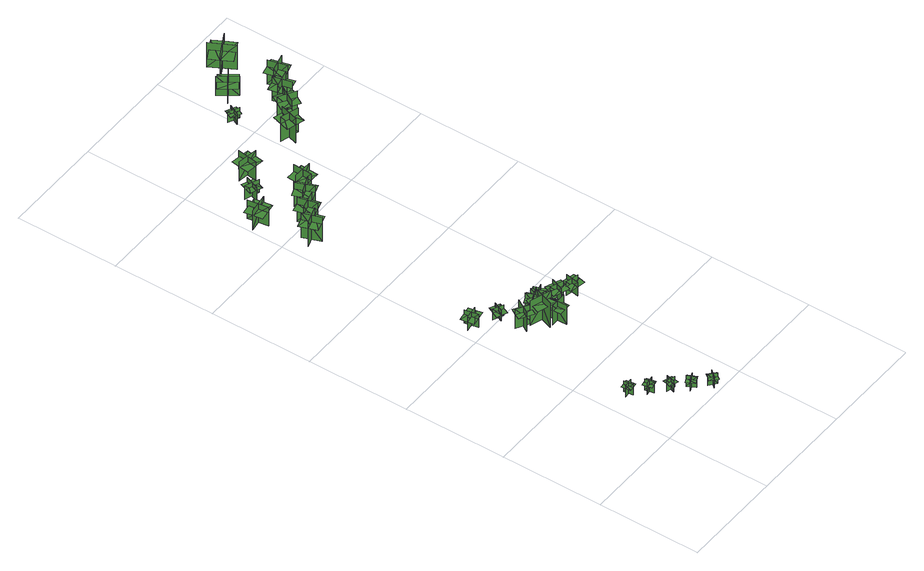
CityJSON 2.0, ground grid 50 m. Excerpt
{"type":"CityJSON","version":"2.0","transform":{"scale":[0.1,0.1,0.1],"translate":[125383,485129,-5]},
"CityObjects":{
"tree1":{"type":"SolitaryVegetationObject","geometry":[{"type":"MultiSurface","lod":"1","boundaries":[[[0,1,2]],[[0,2,3]],[[4,5,6]],[[4,6,7]],[[8,9,10]],[[8,10,11]],[[8,11,12]],[[8,12,13]]]}]},
"tree2":{"type":"SolitaryVegetationObject","geometry":[{"type":"MultiSurface","lod":"1","boundaries":[[[14,15,16]],[[14,16,17]],[[18,19,20]],[[18,20,21]],[[22,23,24]],[[22,24,25]],[[22,25,26]],[[22,26,27]]]}]},
"tree3":{"type":"SolitaryVegetationObject","geometry":[{"type":"MultiSurface","lod":"1","boundaries":[[[28,29,30]],[[28,30,31]],[[32,33,34]],[[32,34,35]],[[36,37,38]],[[36,38,39]],[[36,39,40]],[[36,40,41]]]}]},
"tree4":{"type":"SolitaryVegetationObject","geometry":[{"type":"MultiSurface","lod":"1","boundaries":[[[42,43,44]],[[42,44,45]],[[46,47,48]],[[46,48,49]],[[50,51,52]],[[50,52,53]],[[50,53,54]],[[50,54,55]]]}]},
"tree5":{"type":"SolitaryVegetationObject","geometry":[{"type":"MultiSurface","lod":"1","boundaries":[[[56,57,58]],[[56,58,59]],[[60,61,62]],[[60,62,63]],[[64,65,66]],[[64,66,67]],[[64,67,68]],[[64,68,69]]]}]},
"tree6":{"type":"SolitaryVegetationObject","geometry":[{"type":"MultiSurface","lod":"1","boundaries":[[[70,71,72]],[[70,72,73]],[[74,75,76]],[[74,76,77]],[[78,79,80]],[[78,80,81]],[[78,81,82]],[[78,82,83]]]}]},
"tree7":{"type":"SolitaryVegetationObject","geometry":[{"type":"MultiSurface","lod":"1","boundaries":[[[84,85,86]],[[84,86,87]],[[88,89,90]],[[88,90,91]],[[92,93,94]],[[92,94,95]],[[92,96,97]],[[92,97,93]]]}]},
"tree8":{"type":"SolitaryVegetationObject","geometry":[{"type":"MultiSurface","lod":"1","boundaries":[[[98,99,100]],[[98,100,101]],[[102,103,104]],[[102,104,105]],[[106,107,108]],[[106,108,109]],[[106,109,110]],[[106,110,111]]]}]},
"tree9":{"type":"SolitaryVegetationObject","geometry":[{"type":"MultiSurface","lod":"1","boundaries":[[[112,113,114]],[[112,114,115]],[[116,117,118]],[[116,118,119]],[[120,121,122]],[[120,122,123]],[[120,124,125]],[[120,125,121]]]}]},
"tree10":{"type":"SolitaryVegetationObject","geometry":[{"type":"MultiSurface","lod":"1","boundaries":[[[126,127,128]],[[126,128,129]],[[130,131,132]],[[130,132,133]],[[134,135,136]],[[134,136,137]],[[134,138,139]],[[134,139,135]]]}]},
"tree11":{"type":"SolitaryVegetationObject","geometry":[{"type":"MultiSurface","lod":"1","boundaries":[[[140,141,142]],[[140,142,143]],[[144,145,146]],[[144,146,147]],[[148,149,150]],[[148,150,151]],[[148,152,153]],[[148,153,149]]]}]},
"tree12":{"type":"SolitaryVegetationObject","geometry":[{"type":"MultiSurface","lod":"1","boundaries":[[[154,155,156]],[[154,156,157]],[[158,159,160]],[[158,160,161]],[[162,163,164]],[[162,164,165]],[[162,165,166]],[[162,166,167]]]}]},
"tree13":{"type":"SolitaryVegetationObject","geometry":[{"type":"MultiSurface","lod":"1","boundaries":[[[168,169,170]],[[168,170,171]],[[172,173,174]],[[172,174,175]],[[176,177,178]],[[176,178,179]],[[176,179,180]],[[176,180,181]]]}]},
"tree14":{"type":"SolitaryVegetationObject","geometry":[{"type":"MultiSurface","lod":"1","boundaries":[[[182,183,184]],[[182,184,185]],[[186,187,188]],[[186,188,189]],[[190,191,192]],[[190,192,193]],[[190,193,194]],[[190,194,195]]]}]},
"tree15":{"type":"SolitaryVegetationObject","geometry":[{"type":"MultiSurface","lod":"1","boundaries":[[[196,197,198]],[[196,198,199]],[[200,201,202]],[[200,202,203]],[[204,205,206]],[[204,206,207]],[[204,207,208]],[[204,208,209]]]}]},
"tree16":{"type":"SolitaryVegetationObject","geometry":[{"type":"MultiSurface","lod":"1","boundaries":[[[210,211,212]],[[210,212,213]],[[214,215,216]],[[214,216,217]],[[218,219,220]],[[218,220,221]],[[218,221,222]],[[218,222,223]]]}]},
"tree17":{"type":"SolitaryVegetationObject","geometry":[{"type":"MultiSurface","lod":"1","boundaries":[[[224,225,226]],[[224,226,227]],[[228,229,230]],[[228,230,231]],[[232,233,234]],[[232,234,235]],[[232,235,236]],[[232,236,237]]]}]},
"tree18":{"type":"SolitaryVegetationObject","geometry":[{"type":"MultiSurface","lod":"1","boundaries":[[[238,239,240]],[[238,240,241]],[[242,243,244]],[[242,244,245]],[[246,247,248]],[[246,248,249]],[[246,249,250]],[[246,250,251]]]}]},
"tree19":{"type":"SolitaryVegetationObject","geometry":[{"type":"MultiSurface","lod":"1","boundaries":[[[252,253,254]],[[252,254,255]],[[256,257,258]],[[256,258,259]],[[260,261,262]],[[260,262,263]],[[260,263,264]],[[260,264,265]]]}]},
"tree20":{"type":"SolitaryVegetationObject","geometry":[{"type":"MultiSurface","lod":"1","boundaries":[[[266,267,268]],[[266,268,269]],[[270,271,272]],[[270,272,273]],[[274,275,276]],[[274,276,277]],[[274,277,278]],[[274,278,279]]]}]},
"tree21":{"type":"SolitaryVegetationObject","geometry":[{"type":"MultiSurface","lod":"1","boundaries":[[[280,281,282]],[[280,282,283]],[[284,285,286]],[[284,286,287]],[[288,289,290]],[[288,290,291]],[[288,291,292]],[[288,292,293]]]}]},
"tree22":{"type":"SolitaryVegetationObject","geometry":[{"type":"MultiSurface","lod":"1","boundaries":[[[294,295,296]],[[294,296,297]],[[298,299,300]],[[298,300,301]],[[302,303,304]],[[302,304,305]],[[302,305,306]],[[302,306,307]]]}]},
"tree23":{"type":"SolitaryVegetationObject","geometry":[{"type":"MultiSurface","lod":"1","boundaries":[[[308,309,310]],[[308,310,311]],[[312,313,314]],[[312,314,315]],[[316,317,318]],[[316,318,319]],[[316,319,320]],[[316,320,321]]]}]},
"tree24":{"type":"SolitaryVegetationObject","geometry":[{"type":"MultiSurface","lod":"1","boundaries":[[[322,323,324]],[[322,324,325]],[[326,327,328]],[[326,328,329]],[[330,331,332]],[[330,332,333]],[[330,333,334]],[[330,334,335]]]}]},
"tree25":{"type":"SolitaryVegetationObject","geometry":[{"type":"MultiSurface","lod":"1","boundaries":[[[336,337,338]],[[336,338,339]],[[340,341,342]],[[340,342,343]],[[344,345,346]],[[344,346,347]],[[344,347,348]],[[344,348,349]]]}]},
"tree26":{"type":"SolitaryVegetationObject","geometry":[{"type":"MultiSurface","lod":"1","boundaries":[[[350,351,352]],[[350,352,353]],[[354,355,356]],[[354,356,357]],[[358,359,360]],[[358,360,361]],[[358,361,362]],[[358,362,363]]]}]},
"tree27":{"type":"SolitaryVegetationObject","geometry":[{"type":"MultiSurface","lod":"1","boundaries":[[[364,365,366]],[[364,366,367]],[[368,369,370]],[[368,370,371]],[[372,373,374]],[[372,374,375]],[[372,375,376]],[[372,376,377]]]}]},
"tree28":{"type":"SolitaryVegetationObject","geometry":[{"type":"MultiSurface","lod":"1","boundaries":[[[378,379,380]],[[378,380,381]],[[382,383,384]],[[382,384,385]],[[386,387,388]],[[386,388,389]],[[386,389,390]],[[386,390,391]]]}]}
},
"vertices":[
[132,296,14],[88,290,14],[88,290,76],[132,296,76],[109,314,14],[115,270,14],[115,270,76],[109,314,76],[109,314,59],[87,311,59],[93,267,59],[115,270,59],[137,273,59],[131,317,59],
[170,250,13],[179,207,13],[179,207,75],[170,250,75],[154,225,13],[197,234,13],[197,234,75],[154,225,75],[154,225,58],[158,204,58],[202,213,58],[197,234,58],[193,256,58],[149,247,58],
[232,145,12],[245,187,12],[245,187,74],[232,145,74],[258,158,12],[216,171,12],[216,171,74],[258,158,74],[258,158,57],[265,179,57],[222,192,57],[216,171,57],[209,150,57],[252,137,57],
[317,111,12],[277,93,12],[277,93,74],[317,111,74],[290,122,12],[308,82,12],[308,82,74],[290,122,74],[290,122,56],[270,112,56],[288,72,56],[308,82,56],[328,91,56],[310,131,56],
[350,22,12],[380,55,12],[380,55,74],[350,22,74],[380,23,12],[347,53,12],[347,53,74],[380,23,74],[380,23,56],[395,40,56],[362,70,56],[347,53,56],[332,37,56],[365,7,56],
[64,1104,9],[64,1104,86],[76,1039,86],[76,1039,9],[101,1078,9],[101,1078,86],[37,1067,86],[37,1067,9],[110,1080,61],[105,1113,61],[26,1099,61],[31,1066,61],[37,1033,61],[116,1047,61],
[235,871,8],[163,912,8],[163,912,117],[235,871,117],[218,934,8],[176,862,8],[176,862,117],[218,934,117],[229,874,89],[163,912,89],[147,884,89],[213,846,89],[245,903,89],[180,940,89],
[192,993,15],[192,993,77],[144,1016,77],[144,1016,15],[158,982,15],[158,982,77],[180,1028,77],[180,1028,15],[154,975,57],[179,963,57],[206,1021,57],[182,1032,57],[158,1044,57],[130,986,57],
[219,876,3],[320,841,3],[320,841,144],[219,876,144],[257,800,3],[292,901,3],[292,901,144],[257,800,144],[228,873,108],[320,841,108],[334,880,108],[242,912,108],[214,833,108],[306,801,108],
[312,755,3],[309,837,3],[309,837,113],[312,755,113],[356,802,3],[274,800,3],[274,800,113],[356,802,113],[312,762,84],[309,837,84],[277,836,84],[279,761,84],[344,763,84],[342,838,84],
[302,861,7],[269,937,7],[269,937,117],[302,861,117],[326,922,7],[250,889,7],[250,889,117],[326,922,117],[299,868,89],[269,937,89],[239,924,89],[270,854,89],[329,881,89],[299,950,89],
[363,897,1],[363,897,78],[339,959,78],[339,959,1],[322,916,1],[322,916,78],[382,939,78],[382,939,1],[313,912,53],[325,881,53],[400,910,53],[387,941,53],[375,973,53],[301,944,53],
[118,1877,11],[89,1964,11],[89,1964,150],[118,1877,150],[148,1937,11],[60,1908,11],[60,1908,150],[148,1937,150],[148,1937,114],[134,1979,114],[46,1950,114],[60,1908,114],[75,1866,114],[162,1895,114],
[436,915,1],[436,915,79],[412,853,79],[412,853,1],[454,873,1],[454,873,79],[393,897,79],[393,897,1],[463,870,54],[475,901,54],[400,930,54],[388,899,54],[376,868,54],[451,839,54],
[52,2215,8],[67,2116,8],[67,2116,117],[52,2215,117],[10,2157,8],[109,2172,8],[109,2172,117],[10,2157,117],[14,2158,87],[20,2114,87],[112,2128,87],[105,2171,87],[99,2214,87],[8,2201,87],
[495,885,1],[495,885,79],[481,819,79],[481,819,1],[519,847,1],[519,847,79],[456,860,79],[456,860,1],[529,845,53],[535,878,53],[457,894,53],[450,861,53],[443,828,53],[522,812,53],
[215,2001,10],[127,1977,10],[127,1977,150],[215,2001,150],[157,2034,10],[181,1945,10],[181,1945,150],[157,2034,150],[157,2034,113],[114,2022,113],[139,1933,113],[181,1945,113],[224,1957,113],[199,2046,113],
[209,2266,10],[141,2291,10],[141,2291,87],[209,2266,87],[187,2313,10],[162,2245,10],[162,2245,87],[187,2313,87],[186,2310,66],[156,2321,66],[134,2259,66],[163,2248,66],[192,2237,66],[215,2299,66],
[288,2072,9],[202,2038,9],[202,2038,148],[288,2072,148],[226,2099,9],[260,2013,9],[260,2013,148],[226,2099,148],[226,2099,112],[185,2082,112],[219,1997,112],[260,2013,112],[301,2029,112],[267,2115,112],
[313,2163,9],[309,2070,9],[309,2070,148],[313,2163,148],[264,2117,9],[356,2113,9],[356,2113,148],[264,2117,148],[264,2117,111],[262,2072,111],[354,2069,111],[356,2113,111],[358,2157,111],[266,2161,111],
[274,2418,11],[259,2319,11],[259,2319,119],[274,2418,119],[217,2375,11],[316,2360,11],[316,2360,119],[217,2375,119],[221,2375,89],[215,2331,89],[306,2318,89],[312,2361,89],[319,2404,89],[228,2418,89],
[606,2350,7],[518,2377,7],[518,2377,146],[606,2350,146],[575,2409,7],[547,2321,7],[547,2321,146],[575,2409,146],[575,2409,110],[532,2422,110],[505,2334,110],[547,2321,110],[590,2308,110],[617,2396,110],
[492,2583,10],[517,2635,10],[517,2635,72],[492,2583,72],[530,2597,10],[479,2622,10],[479,2622,72],[530,2597,72],[528,2598,55],[539,2621,55],[492,2644,55],[481,2621,55],[470,2599,55],[517,2576,55],
[623,2396,9],[670,2475,9],[670,2475,148],[623,2396,148],[688,2413,9],[609,2460,9],[609,2460,148],[688,2413,148],[688,2413,112],[711,2451,112],[631,2498,112],[609,2460,112],[586,2422,112],[665,2375,112],
[576,2691,7],[658,2748,7],[658,2748,116],[576,2691,116],[646,2679,7],[588,2761,7],[588,2761,116],[646,2679,116],[644,2683,85],[680,2708,85],[627,2783,85],[591,2758,85],[555,2732,85],[608,2657,85],
[719,2461,8],[697,2550,8],[697,2550,147],[719,2461,147],[753,2518,8],[664,2497,8],[664,2497,147],[753,2518,147],[753,2518,111],[743,2562,111],[653,2540,111],[664,2497,111],[674,2454,111],[764,2475,111],
[826,2591,8],[736,2568,8],[736,2568,147],[826,2591,147],[767,2625,8],[790,2536,8],[790,2536,147],[767,2625,147],[767,2625,111],[725,2614,111],[747,2525,111],[790,2536,111],[833,2547,111],[810,2636,111],
[706,2893,7],[767,2779,7],[767,2779,147],[706,2893,147],[680,2804,7],[794,2865,7],[794,2865,147],[680,2804,147],[685,2807,108],[711,2757,108],[816,2812,108],[790,2862,108],[763,2912,108],[659,2857,108]
]}
